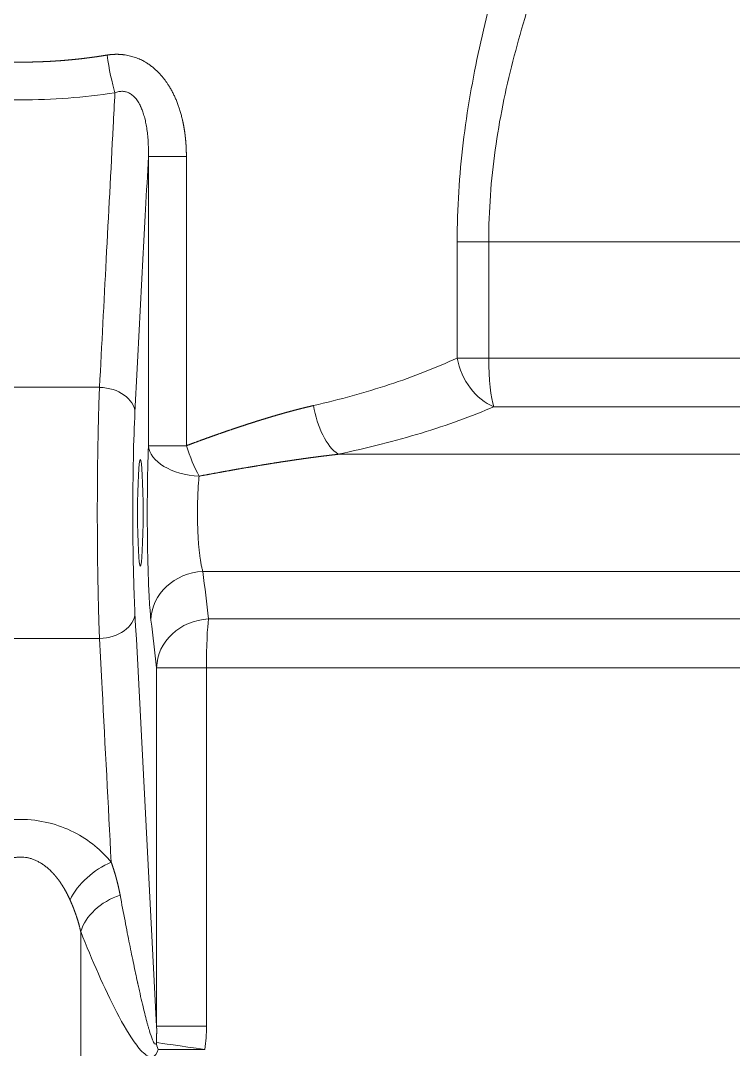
# Model space of a CAD drawing. Header units: millimetres. Extents: x 4664 to 8864, y -38 to 2932.
# Drawn here: x 7869.52 to 7886.99, y 1850.22 to 1875.44 of the extents above; entities that cross this region are included whole.
import ezdxf

# ---------------------------------------------------------------- set-up
doc = ezdxf.new("R2010")
doc.units = ezdxf.units.MM

msp = doc.modelspace()

# ---------------------------------------------------------------- linework, layer by layer
at = {"lineweight": 5}
for p, q in [((7872.656, 1872.103), (7873.587, 1872.103)), ((7872.656, 1872.103), (7872.656, 1865.017)), ((7873.587, 1865.017), (7873.587, 1872.103)), ((7880.222, 1870.016), (7942.416, 1870.016)), ((7880.222, 1867.166), (7880.222, 1870.016)), ((7880.995, 1870.016), (7880.995, 1867.166)), ((7942.416, 1867.166), (7880.222, 1867.166)), ((7941.889, 1865.971), (7881.119, 1865.971)), ((7872.656, 1865.017), (7873.587, 1865.017)), ((7877.305, 1864.806), (7929.4, 1864.806)), ((7873.991, 1861.933), (7929.4, 1861.933)), ((7926.065, 1860.768), (7874.128, 1860.768)), ((7872.858, 1859.573), (7926.477, 1859.573)), ((7872.858, 1859.573), (7872.858, 1850.783)), ((7874.079, 1850.783), (7874.079, 1859.573)), ((7870.997, 1823.71), (7870.997, 1853.103)), ((7872.858, 1850.783), (7874.079, 1850.783)), ((7872.896, 1850.215), (7874.041, 1850.215))]:
    msp.add_line(p, q, dxfattribs=at)
at = {"lineweight": 5, "extrusion": (0, 0, -1)}
for centre, major_axis, ratio, start_param, end_param in [((7871.836, 1874.593), (-0.194, 1.291), 0.147239, 3.938072, 4.734551), ((7881.204, 1867.166), (0.512, -1.201), 0.723925, 0.616263, 1.870336), ((7881.204, 1867.166), (0, 1.306), 0.160054, 3.557424, 4.712389), ((7871.458, 1865.832), (-0.869, 0.046), 0.706622, 1.533781, 3.067562), ((7877.36, 1866.001), (0.269, -1.278), 0.496345, 0.481161, 1.675083), ((7873.96, 1865.017), (1.305, -0.048), 0.574398, 1.597037, 3.077614), ((7873.96, 1865.017), (-0.424, 1.235), 0.271308, 4.157925, 4.805196), ((7874.023, 1860.738), (1.297, 0.155), 0.914458, 3.271282, 4.796959), ((7871.458, 1860.907), (-0.869, -0.046), 0.706622, 3.215624, 4.749405), ((7874.162, 1859.573), (1.297, 0.155), 0.914527, 3.271332, 4.795376), ((7874.162, 1859.573), (0, 1.306), 0.063553, 4.712389, 5.867354), ((7871.745, 1853.88), (-1.01, -0.828), 0.611644, 0.930141, 2.035867), ((7872.224, 1853.103), (-1.212, -0.485), 0.71441, 0.510703, 1.640548), ((7874.123, 1850.215), (1.294, -0.177), 0.008558, 1.633285, 2.957811), ((7874.123, 1850.215), (1.258, -0.351), 0.593796, 2.70255, 2.912476)]:
    msp.add_ellipse(centre, major_axis=major_axis, ratio=ratio, start_param=start_param, end_param=end_param, dxfattribs=at)
msp.add_ellipse((7872.458, 1863.37), major_axis=(0, 1.306), ratio=0.052408, dxfattribs=at)
at = {"lineweight": 5}
for points, knots in [([(7880.222, 1870.016), (7880.222, 1870.84), (7880.274, 1871.647), (7880.464, 1873.232), (7880.601, 1874.009), (7880.935, 1875.538), (7881.127, 1876.272), (7881.532, 1877.686), (7881.744, 1878.367), (7882.166, 1879.686), (7882.377, 1880.327), (7882.77, 1881.55), (7882.952, 1882.132), (7883.271, 1883.241), (7883.408, 1883.769), (7883.622, 1884.772), (7883.697, 1885.247), (7883.73, 1885.681)], [0, 0, 0, 0, 0.125, 0.125, 0.25, 0.25, 0.375, 0.375, 0.5, 0.5, 0.625, 0.625, 0.75, 0.75, 0.875, 0.875, 1, 1, 1, 1]), ([(7884.863, 1884.588), (7884.817, 1884.184), (7884.727, 1883.743), (7884.482, 1882.81), (7884.327, 1882.319), (7883.971, 1881.286), (7883.77, 1880.745), (7883.338, 1879.608), (7883.107, 1879.011), (7882.646, 1877.784), (7882.415, 1877.151), (7881.976, 1875.836), (7881.767, 1875.153), (7881.405, 1873.73), (7881.256, 1873.007), (7881.051, 1871.533), (7880.995, 1870.782), (7880.995, 1870.016)], [0, 0, 0, 0, 0.125, 0.125, 0.25, 0.25, 0.375, 0.375, 0.5, 0.5, 0.625, 0.625, 0.75, 0.75, 0.875, 0.875, 1, 1, 1, 1]), ([(7871.642, 1874.593), (7871.637, 1874.592), (7871.627, 1874.591), (7871.613, 1874.588), (7871.598, 1874.586), (7871.584, 1874.584), (7871.57, 1874.581), (7871.555, 1874.579), (7871.541, 1874.577), (7871.526, 1874.574), (7871.512, 1874.572), (7871.498, 1874.57), (7871.483, 1874.568), (7871.469, 1874.566), (7871.454, 1874.564), (7871.44, 1874.561), (7871.425, 1874.559), (7871.411, 1874.557), (7871.397, 1874.555), (7871.382, 1874.553), (7871.368, 1874.551), (7871.353, 1874.549), (7871.339, 1874.547), (7871.324, 1874.545), (7871.31, 1874.543), (7871.296, 1874.541), (7871.281, 1874.539), (7871.267, 1874.537), (7871.252, 1874.535), (7871.238, 1874.533), (7871.223, 1874.531), (7871.209, 1874.529), (7871.194, 1874.527), (7871.18, 1874.525), (7871.165, 1874.524), (7871.151, 1874.522), (7871.137, 1874.52), (7871.122, 1874.518), (7871.108, 1874.516), (7871.093, 1874.515), (7871.079, 1874.513), (7871.064, 1874.511), (7871.05, 1874.509), (7871.035, 1874.508), (7871.021, 1874.506), (7871.006, 1874.504), (7870.992, 1874.503), (7870.977, 1874.501), (7870.963, 1874.5), (7870.949, 1874.498), (7870.934, 1874.496), (7870.92, 1874.495), (7870.905, 1874.493), (7870.891, 1874.492), (7870.876, 1874.49), (7870.862, 1874.489), (7870.847, 1874.487), (7870.833, 1874.486), (7870.818, 1874.484), (7870.804, 1874.483), (7870.789, 1874.481), (7870.775, 1874.48), (7870.76, 1874.479), (7870.746, 1874.477), (7870.731, 1874.476), (7870.717, 1874.475), (7870.702, 1874.473), (7870.688, 1874.472), (7870.673, 1874.471), (7870.659, 1874.469), (7870.644, 1874.468), (7870.63, 1874.467), (7870.615, 1874.466), (7870.601, 1874.464), (7870.586, 1874.463), (7870.572, 1874.462), (7870.557, 1874.461), (7870.543, 1874.46), (7870.528, 1874.459), (7870.514, 1874.458), (7870.499, 1874.456), (7870.485, 1874.455), (7870.47, 1874.454), (7870.456, 1874.453), (7870.441, 1874.452), (7870.427, 1874.451), (7870.412, 1874.45), (7870.398, 1874.449), (7870.383, 1874.448), (7870.369, 1874.447), (7870.354, 1874.446), (7870.34, 1874.445), (7870.325, 1874.445), (7870.311, 1874.444), (7870.296, 1874.443), (7870.282, 1874.442), (7870.267, 1874.441), (7870.253, 1874.44), (7870.238, 1874.439), (7870.224, 1874.439), (7870.209, 1874.438), (7870.195, 1874.437), (7870.18, 1874.436), (7870.166, 1874.436), (7870.151, 1874.435), (7870.137, 1874.434), (7870.122, 1874.434), (7870.108, 1874.433), (7870.093, 1874.432), (7870.079, 1874.432), (7870.064, 1874.431), (7870.05, 1874.43), (7870.035, 1874.43), (7870.021, 1874.429), (7870.006, 1874.429), (7869.992, 1874.428), (7869.977, 1874.428), (7869.963, 1874.427), (7869.948, 1874.427), (7869.934, 1874.426), (7869.919, 1874.426), (7869.905, 1874.425), (7869.89, 1874.425), (7869.876, 1874.425), (7869.861, 1874.424), (7869.846, 1874.424), (7869.832, 1874.424), (7869.817, 1874.423), (7869.803, 1874.423), (7869.788, 1874.423), (7869.774, 1874.422), (7869.759, 1874.422), (7869.745, 1874.422), (7869.73, 1874.421), (7869.716, 1874.421), (7869.701, 1874.421), (7869.687, 1874.421), (7869.672, 1874.421), (7869.658, 1874.421), (7869.643, 1874.42), (7869.629, 1874.42), (7869.614, 1874.42), (7869.6, 1874.42), (7869.585, 1874.42), (7869.571, 1874.42), (7869.556, 1874.42), (7869.542, 1874.42), (7869.531, 1874.42), (7869.516, 1874.42), (7869.496, 1874.42), (7869.467, 1874.42), (7869.439, 1874.42), (7869.411, 1874.42), (7869.382, 1874.421), (7869.354, 1874.421), (7869.326, 1874.421), (7869.298, 1874.422), (7869.269, 1874.422), (7869.241, 1874.423), (7869.213, 1874.424), (7869.184, 1874.424), (7869.156, 1874.425), (7869.128, 1874.426), (7869.1, 1874.427), (7869.071, 1874.428), (7869.043, 1874.429), (7869.015, 1874.43), (7868.986, 1874.431), (7868.958, 1874.432), (7868.93, 1874.433), (7868.901, 1874.435), (7868.873, 1874.436), (7868.845, 1874.438), (7868.817, 1874.439), (7868.788, 1874.441), (7868.76, 1874.442), (7868.732, 1874.444), (7868.703, 1874.446), (7868.675, 1874.448), (7868.647, 1874.449), (7868.619, 1874.451), (7868.59, 1874.453), (7868.562, 1874.455), (7868.534, 1874.458), (7868.506, 1874.46), (7868.477, 1874.462), (7868.449, 1874.464), (7868.421, 1874.467), (7868.392, 1874.469), (7868.364, 1874.472), (7868.336, 1874.474), (7868.308, 1874.477), (7868.279, 1874.479), (7868.251, 1874.482), (7868.223, 1874.485), (7868.195, 1874.488), (7868.167, 1874.491), (7868.138, 1874.494), (7868.11, 1874.497), (7868.082, 1874.5), (7868.054, 1874.503), (7868.025, 1874.506), (7867.997, 1874.51), (7867.969, 1874.513), (7867.941, 1874.516), (7867.913, 1874.52), (7867.884, 1874.523), (7867.856, 1874.527), (7867.828, 1874.531), (7867.8, 1874.534), (7867.772, 1874.538), (7867.744, 1874.542), (7867.715, 1874.546), (7867.687, 1874.55), (7867.659, 1874.554), (7867.631, 1874.558), (7867.603, 1874.562), (7867.575, 1874.566), (7867.547, 1874.571), (7867.519, 1874.575), (7867.491, 1874.579), (7867.462, 1874.584), (7867.434, 1874.588), (7867.416, 1874.591), (7867.406, 1874.593)], [0, 0, 0, 0, 0.003455, 0.00691, 0.010363, 0.013817, 0.017269, 0.020721, 0.024172, 0.027622, 0.031072, 0.034521, 0.037969, 0.041417, 0.044864, 0.048311, 0.051757, 0.055202, 0.058647, 0.062091, 0.065534, 0.068977, 0.072419, 0.07586, 0.079301, 0.082742, 0.086181, 0.08962, 0.093059, 0.096497, 0.099934, 0.103371, 0.106807, 0.110243, 0.113678, 0.117113, 0.120547, 0.12398, 0.127413, 0.130845, 0.134277, 0.137708, 0.141139, 0.144569, 0.147999, 0.151428, 0.154857, 0.158285, 0.161713, 0.16514, 0.168566, 0.171992, 0.175418, 0.178843, 0.182268, 0.185692, 0.189116, 0.192539, 0.195962, 0.199384, 0.202806, 0.206228, 0.209649, 0.213069, 0.216489, 0.219909, 0.223328, 0.226747, 0.230165, 0.233583, 0.237001, 0.240418, 0.243835, 0.247251, 0.250667, 0.254082, 0.257497, 0.260912, 0.264327, 0.26774, 0.271154, 0.274567, 0.27798, 0.281393, 0.284805, 0.288217, 0.291628, 0.295039, 0.29845, 0.30186, 0.305271, 0.30868, 0.31209, 0.315499, 0.318908, 0.322316, 0.325724, 0.329132, 0.33254, 0.335947, 0.339354, 0.342761, 0.346167, 0.349574, 0.35298, 0.356385, 0.359791, 0.363196, 0.3666, 0.370005, 0.373409, 0.376814, 0.380217, 0.383621, 0.387024, 0.390428, 0.39383, 0.397233, 0.400636, 0.404038, 0.40744, 0.410842, 0.414244, 0.417645, 0.421047, 0.424448, 0.427849, 0.431249, 0.43465, 0.43805, 0.441451, 0.444851, 0.448251, 0.451651, 0.45505, 0.45845, 0.461849, 0.465248, 0.468647, 0.472046, 0.475445, 0.478844, 0.482243, 0.485641, 0.48904, 0.492438, 0.495836, 0.499234, 0.5, 0.506625, 0.513251, 0.519877, 0.526504, 0.533131, 0.539758, 0.546386, 0.553015, 0.559644, 0.566273, 0.572904, 0.579535, 0.586166, 0.592799, 0.599432, 0.606066, 0.612701, 0.619337, 0.625973, 0.632611, 0.639249, 0.645889, 0.652529, 0.659171, 0.665813, 0.672457, 0.679102, 0.685748, 0.692395, 0.699043, 0.705693, 0.712344, 0.718997, 0.72565, 0.732305, 0.738962, 0.74562, 0.752279, 0.75894, 0.765603, 0.772267, 0.778932, 0.7856, 0.792269, 0.798939, 0.805612, 0.812286, 0.818962, 0.82564, 0.832319, 0.839001, 0.845684, 0.85237, 0.859057, 0.865746, 0.872438, 0.879131, 0.885826, 0.892524, 0.899224, 0.905926, 0.91263, 0.919337, 0.926045, 0.932756, 0.93947, 0.946185, 0.952904, 0.959624, 0.966347, 0.973073, 0.979801, 0.986531, 0.993264, 1, 1, 1, 1]), ([(7873.587, 1872.103), (7873.587, 1872.106), (7873.587, 1872.113), (7873.587, 1872.123), (7873.587, 1872.133), (7873.587, 1872.143), (7873.587, 1872.153), (7873.586, 1872.162), (7873.586, 1872.172), (7873.586, 1872.182), (7873.586, 1872.192), (7873.586, 1872.202), (7873.585, 1872.212), (7873.585, 1872.222), (7873.585, 1872.232), (7873.585, 1872.242), (7873.584, 1872.251), (7873.584, 1872.261), (7873.584, 1872.271), (7873.583, 1872.281), (7873.583, 1872.291), (7873.583, 1872.3), (7873.582, 1872.31), (7873.582, 1872.32), (7873.581, 1872.33), (7873.581, 1872.339), (7873.58, 1872.349), (7873.58, 1872.359), (7873.579, 1872.369), (7873.579, 1872.378), (7873.578, 1872.388), (7873.577, 1872.398), (7873.577, 1872.407), (7873.576, 1872.417), (7873.575, 1872.426), (7873.575, 1872.436), (7873.574, 1872.446), (7873.573, 1872.455), (7873.572, 1872.465), (7873.572, 1872.474), (7873.571, 1872.484), (7873.57, 1872.493), (7873.569, 1872.503), (7873.568, 1872.512), (7873.567, 1872.522), (7873.566, 1872.531), (7873.565, 1872.541), (7873.564, 1872.55), (7873.563, 1872.56), (7873.562, 1872.569), (7873.561, 1872.579), (7873.56, 1872.588), (7873.559, 1872.597), (7873.558, 1872.607), (7873.557, 1872.616), (7873.556, 1872.625), (7873.555, 1872.635), (7873.554, 1872.644), (7873.553, 1872.653), (7873.551, 1872.663), (7873.55, 1872.672), (7873.549, 1872.681), (7873.548, 1872.691), (7873.546, 1872.7), (7873.545, 1872.709), (7873.544, 1872.718), (7873.542, 1872.727), (7873.541, 1872.737), (7873.539, 1872.746), (7873.538, 1872.755), (7873.537, 1872.764), (7873.535, 1872.773), (7873.534, 1872.782), (7873.532, 1872.792), (7873.531, 1872.801), (7873.529, 1872.81), (7873.527, 1872.819), (7873.526, 1872.828), (7873.524, 1872.837), (7873.523, 1872.846), (7873.521, 1872.855), (7873.519, 1872.864), (7873.518, 1872.873), (7873.516, 1872.882), (7873.514, 1872.891), (7873.512, 1872.9), (7873.511, 1872.909), (7873.509, 1872.918), (7873.507, 1872.927), (7873.505, 1872.936), (7873.503, 1872.945), (7873.501, 1872.954), (7873.499, 1872.963), (7873.498, 1872.971), (7873.496, 1872.98), (7873.494, 1872.989), (7873.492, 1872.998), (7873.482, 1873.039), (7873.464, 1873.111), (7873.436, 1873.213), (7873.404, 1873.312), (7873.37, 1873.408), (7873.333, 1873.501), (7873.293, 1873.591), (7873.25, 1873.678), (7873.204, 1873.763), (7873.166, 1873.827), (7873.136, 1873.874), (7873.116, 1873.903), (7873.096, 1873.932), (7873.076, 1873.961), (7873.055, 1873.989), (7873.034, 1874.017), (7873.012, 1874.044), (7872.99, 1874.07), (7872.967, 1874.096), (7872.944, 1874.122), (7872.921, 1874.147), (7872.897, 1874.171), (7872.859, 1874.209), (7872.806, 1874.258), (7872.736, 1874.316), (7872.663, 1874.369), (7872.589, 1874.417), (7872.52, 1874.455), (7872.456, 1874.487), (7872.397, 1874.512), (7872.338, 1874.534), (7872.278, 1874.554), (7872.216, 1874.571), (7872.154, 1874.585), (7872.108, 1874.593), (7872.079, 1874.597), (7872.068, 1874.599), (7872.057, 1874.6), (7872.046, 1874.602), (7872.034, 1874.603), (7872.023, 1874.604), (7872.012, 1874.605), (7872.001, 1874.606), (7871.99, 1874.607), (7871.978, 1874.608), (7871.967, 1874.609), (7871.956, 1874.61), (7871.945, 1874.61), (7871.934, 1874.611), (7871.922, 1874.611), (7871.911, 1874.612), (7871.9, 1874.612), (7871.889, 1874.612), (7871.878, 1874.612), (7871.866, 1874.612), (7871.855, 1874.612), (7871.844, 1874.612), (7871.833, 1874.611), (7871.821, 1874.611), (7871.81, 1874.611), (7871.799, 1874.61), (7871.788, 1874.609), (7871.777, 1874.609), (7871.765, 1874.608), (7871.754, 1874.607), (7871.743, 1874.606), (7871.732, 1874.605), (7871.72, 1874.604), (7871.709, 1874.602), (7871.698, 1874.601), (7871.687, 1874.6), (7871.675, 1874.598), (7871.664, 1874.596), (7871.653, 1874.595), (7871.645, 1874.594), (7871.642, 1874.593)], [0, 0, 0, 0, 0.002747, 0.005491, 0.008231, 0.010968, 0.013702, 0.016432, 0.019159, 0.021882, 0.024602, 0.027319, 0.030032, 0.032743, 0.035449, 0.038153, 0.040853, 0.043551, 0.046245, 0.048935, 0.051623, 0.054307, 0.056988, 0.059666, 0.062341, 0.065013, 0.067681, 0.070347, 0.073009, 0.075669, 0.078325, 0.080978, 0.083629, 0.086276, 0.08892, 0.091561, 0.0942, 0.096835, 0.099467, 0.102097, 0.104723, 0.107347, 0.109968, 0.112586, 0.115201, 0.117813, 0.120423, 0.123029, 0.125633, 0.128235, 0.130833, 0.133429, 0.136021, 0.138612, 0.141199, 0.143784, 0.146366, 0.148946, 0.151523, 0.154097, 0.156669, 0.159238, 0.161805, 0.164369, 0.16693, 0.169489, 0.172046, 0.1746, 0.177151, 0.179701, 0.182247, 0.184792, 0.187334, 0.189873, 0.19241, 0.194945, 0.197478, 0.200008, 0.202536, 0.205061, 0.207585, 0.210106, 0.212625, 0.215141, 0.217656, 0.220168, 0.222678, 0.225186, 0.227692, 0.230196, 0.232698, 0.235197, 0.237695, 0.24019, 0.242684, 0.245176, 0.247665, 0.250153, 0.279857, 0.308985, 0.33757, 0.365648, 0.393258, 0.420439, 0.447234, 0.473685, 0.499838, 0.509742, 0.519592, 0.529392, 0.539145, 0.548853, 0.558519, 0.568148, 0.577742, 0.587304, 0.596838, 0.606348, 0.615836, 0.625306, 0.651132, 0.676459, 0.701368, 0.725941, 0.750266, 0.768013, 0.785708, 0.803388, 0.821091, 0.838854, 0.856714, 0.874707, 0.877858, 0.881006, 0.88415, 0.887292, 0.89043, 0.893567, 0.8967, 0.899832, 0.902961, 0.906088, 0.909214, 0.912339, 0.915462, 0.918584, 0.921705, 0.924825, 0.927945, 0.931064, 0.934184, 0.937303, 0.940423, 0.943543, 0.946664, 0.949786, 0.952908, 0.956032, 0.959157, 0.962284, 0.965413, 0.968543, 0.971676, 0.974811, 0.977949, 0.981089, 0.984233, 0.987379, 0.990529, 0.993682, 0.996839, 1, 1, 1, 1]), ([(7867.212, 1873.669), (7867.974, 1873.555), (7868.75, 1873.496), (7870.304, 1873.497), (7871.074, 1873.555), (7871.836, 1873.669)], [0, 0, 0, 0, 0.5, 0.5, 1, 1, 1, 1]), ([(7871.836, 1873.669), (7871.822, 1873.393), (7871.807, 1873.117), (7871.736, 1871.754), (7871.679, 1870.667), (7871.567, 1868.536), (7871.512, 1867.492), (7871.458, 1866.448)], [0, 0, 0, 0, 0.114698, 0.114698, 0.566236, 0.566236, 1, 1, 1, 1]), ([(7871.836, 1873.669), (7871.868, 1873.683), (7871.9, 1873.692), (7871.963, 1873.704), (7871.994, 1873.706), (7872.055, 1873.703), (7872.085, 1873.698), (7872.143, 1873.68), (7872.172, 1873.668), (7872.227, 1873.637), (7872.253, 1873.618), (7872.305, 1873.572), (7872.33, 1873.546), (7872.377, 1873.488), (7872.399, 1873.455), (7872.431, 1873.401), (7872.446, 1873.373), (7872.464, 1873.338), (7872.472, 1873.32), (7872.476, 1873.311), (7872.478, 1873.306), (7872.479, 1873.304), (7872.48, 1873.303), (7872.48, 1873.302), (7872.48, 1873.302), (7872.48, 1873.302), (7872.48, 1873.301), (7872.48, 1873.301), (7872.48, 1873.301), (7872.48, 1873.301), (7872.494, 1873.269), (7872.521, 1873.201), (7872.545, 1873.123), (7872.568, 1873.04), (7872.579, 1872.997), (7872.598, 1872.905), (7872.607, 1872.857), (7872.623, 1872.757), (7872.629, 1872.705), (7872.641, 1872.596), (7872.646, 1872.539), (7872.653, 1872.421), (7872.655, 1872.36), (7872.657, 1872.234), (7872.657, 1872.169), (7872.656, 1872.103)], [0, 0, 0, 0, 0.0625, 0.0625, 0.125, 0.125, 0.1875, 0.1875, 0.25, 0.25, 0.3125, 0.3125, 0.375, 0.375, 0.4375, 0.4375, 0.46875, 0.484375, 0.492187, 0.496094, 0.498047, 0.499023, 0.499512, 0.499756, 0.499878, 0.499939, 0.499969, 0.499985, 0.499985, 0.5, 0.5, 0.5625, 0.625, 0.625, 0.6875, 0.6875, 0.75, 0.75, 0.8125, 0.8125, 0.875, 0.875, 0.9375, 0.9375, 1, 1, 1, 1]), ([(7872.327, 1865.832), (7872.348, 1866.242), (7872.37, 1866.652), (7872.435, 1867.902), (7872.479, 1868.741), (7872.545, 1869.99), (7872.566, 1870.401), (7872.61, 1871.241), (7872.633, 1871.672), (7872.656, 1872.103)], [0, 0, 0, 0, 0.196221, 0.196221, 0.597749, 0.597749, 0.793971, 0.793971, 1, 1, 1, 1]), ([(7880.222, 1867.166), (7879.964, 1867.046), (7879.696, 1866.932), (7879.141, 1866.715), (7878.854, 1866.612), (7878.263, 1866.418), (7877.96, 1866.326), (7877.34, 1866.155), (7877.023, 1866.075), (7876.701, 1866.001)], [0, 0, 0, 0, 0.25, 0.25, 0.5, 0.5, 0.75, 0.75, 1, 1, 1, 1]), ([(7871.458, 1866.448), (7871.455, 1866.395), (7871.453, 1866.34), (7871.449, 1866.228), (7871.447, 1866.171), (7871.443, 1866.054), (7871.441, 1865.994), (7871.438, 1865.872), (7871.436, 1865.811), (7871.432, 1865.685), (7871.431, 1865.621), (7871.428, 1865.492), (7871.426, 1865.427), (7871.424, 1865.295), (7871.422, 1865.229), (7871.42, 1865.095), (7871.419, 1865.028), (7871.416, 1864.893), (7871.415, 1864.825), (7871.413, 1864.689), (7871.412, 1864.621), (7871.411, 1864.485), (7871.41, 1864.417), (7871.409, 1864.282), (7871.408, 1864.215), (7871.407, 1864.081), (7871.406, 1864.014), (7871.406, 1863.881), (7871.405, 1863.816), (7871.405, 1863.686), (7871.404, 1863.621), (7871.404, 1863.525), (7871.404, 1863.478), (7871.404, 1863.423), (7871.404, 1863.395), (7871.404, 1863.384), (7871.404, 1863.376), (7871.404, 1863.372), (7871.404, 1863.306), (7871.404, 1863.243), (7871.404, 1863.115), (7871.405, 1863.051), (7871.405, 1862.921), (7871.406, 1862.855), (7871.406, 1862.723), (7871.407, 1862.656), (7871.408, 1862.522), (7871.409, 1862.455), (7871.41, 1862.32), (7871.411, 1862.252), (7871.412, 1862.116), (7871.413, 1862.048), (7871.415, 1861.913), (7871.416, 1861.845), (7871.419, 1861.71), (7871.42, 1861.643), (7871.422, 1861.509), (7871.424, 1861.443), (7871.426, 1861.311), (7871.428, 1861.246), (7871.431, 1861.117), (7871.433, 1861.054), (7871.436, 1860.928), (7871.438, 1860.866), (7871.441, 1860.745), (7871.443, 1860.685), (7871.447, 1860.568), (7871.449, 1860.511), (7871.453, 1860.399), (7871.455, 1860.345), (7871.458, 1860.292)], [0, 0, 0, 0, 0.03125, 0.03125, 0.0625, 0.0625, 0.09375, 0.09375, 0.125, 0.125, 0.15625, 0.15625, 0.1875, 0.1875, 0.21875, 0.21875, 0.25, 0.25, 0.28125, 0.28125, 0.3125, 0.3125, 0.34375, 0.34375, 0.375, 0.375, 0.40625, 0.40625, 0.4375, 0.4375, 0.46875, 0.46875, 0.484375, 0.492188, 0.496094, 0.498047, 0.498047, 0.5, 0.5, 0.53125, 0.53125, 0.5625, 0.5625, 0.59375, 0.59375, 0.625, 0.625, 0.65625, 0.65625, 0.6875, 0.6875, 0.71875, 0.71875, 0.75, 0.75, 0.78125, 0.78125, 0.8125, 0.8125, 0.84375, 0.84375, 0.875, 0.875, 0.90625, 0.90625, 0.9375, 0.9375, 0.96875, 0.96875, 1, 1, 1, 1]), ([(7872.327, 1860.907), (7872.318, 1861.07), (7872.311, 1861.245), (7872.298, 1861.622), (7872.292, 1861.826), (7872.283, 1862.247), (7872.279, 1862.464), (7872.275, 1862.911), (7872.274, 1863.141), (7872.274, 1863.823), (7872.278, 1864.281), (7872.296, 1865.119), (7872.31, 1865.507), (7872.327, 1865.832)], [0, 0, 0, 0, 0.125, 0.125, 0.25, 0.25, 0.375, 0.375, 0.5, 0.5, 0.75, 0.75, 1, 1, 1, 1]), ([(7876.701, 1866.001), (7876.697, 1866), (7876.688, 1865.998), (7876.675, 1865.995), (7876.662, 1865.992), (7876.649, 1865.989), (7876.637, 1865.986), (7876.624, 1865.983), (7876.611, 1865.98), (7876.598, 1865.977), (7876.584, 1865.973), (7876.571, 1865.97), (7876.558, 1865.967), (7876.545, 1865.964), (7876.532, 1865.961), (7876.519, 1865.958), (7876.506, 1865.954), (7876.492, 1865.951), (7876.479, 1865.948), (7876.466, 1865.944), (7876.453, 1865.941), (7876.439, 1865.938), (7876.426, 1865.934), (7876.412, 1865.931), (7876.399, 1865.928), (7876.386, 1865.924), (7876.372, 1865.921), (7876.359, 1865.917), (7876.345, 1865.914), (7876.331, 1865.91), (7876.318, 1865.907), (7876.304, 1865.903), (7876.291, 1865.9), (7876.277, 1865.896), (7876.263, 1865.893), (7876.25, 1865.889), (7876.236, 1865.885), (7876.222, 1865.882), (7876.208, 1865.878), (7876.194, 1865.874), (7876.181, 1865.871), (7876.167, 1865.867), (7876.153, 1865.863), (7876.139, 1865.859), (7876.125, 1865.856), (7876.111, 1865.852), (7876.097, 1865.848), (7876.083, 1865.844), (7876.069, 1865.84), (7876.055, 1865.836), (7876.04, 1865.833), (7876.026, 1865.829), (7876.012, 1865.825), (7875.998, 1865.821), (7875.984, 1865.817), (7875.969, 1865.813), (7875.955, 1865.809), (7875.941, 1865.805), (7875.926, 1865.801), (7875.912, 1865.797), (7875.898, 1865.792), (7875.883, 1865.788), (7875.869, 1865.784), (7875.854, 1865.78), (7875.84, 1865.776), (7875.825, 1865.772), (7875.811, 1865.767), (7875.796, 1865.763), (7875.781, 1865.759), (7875.767, 1865.755), (7875.752, 1865.75), (7875.737, 1865.746), (7875.723, 1865.742), (7875.708, 1865.737), (7875.693, 1865.733), (7875.678, 1865.729), (7875.663, 1865.724), (7875.649, 1865.72), (7875.634, 1865.715), (7875.619, 1865.711), (7875.604, 1865.706), (7875.589, 1865.702), (7875.574, 1865.697), (7875.559, 1865.693), (7875.544, 1865.688), (7875.529, 1865.683), (7875.513, 1865.679), (7875.498, 1865.674), (7875.483, 1865.67), (7875.468, 1865.665), (7875.453, 1865.66), (7875.437, 1865.656), (7875.422, 1865.651), (7875.407, 1865.646), (7875.391, 1865.641), (7875.376, 1865.636), (7875.361, 1865.632), (7875.345, 1865.627), (7875.33, 1865.622), (7875.314, 1865.617), (7875.299, 1865.612), (7875.283, 1865.607), (7875.268, 1865.602), (7875.252, 1865.597), (7875.236, 1865.592), (7875.221, 1865.587), (7875.205, 1865.582), (7875.189, 1865.577), (7875.174, 1865.572), (7875.158, 1865.567), (7875.142, 1865.562), (7875.126, 1865.557), (7875.11, 1865.552), (7875.095, 1865.547), (7875.079, 1865.542), (7875.063, 1865.537), (7875.047, 1865.531), (7875.031, 1865.526), (7875.015, 1865.521), (7874.999, 1865.516), (7874.983, 1865.51), (7874.967, 1865.505), (7874.95, 1865.5), (7874.934, 1865.494), (7874.918, 1865.489), (7874.902, 1865.484), (7874.886, 1865.478), (7874.869, 1865.473), (7874.853, 1865.467), (7874.837, 1865.462), (7874.82, 1865.456), (7874.804, 1865.451), (7874.788, 1865.445), (7874.771, 1865.44), (7874.755, 1865.434), (7874.738, 1865.429), (7874.722, 1865.423), (7874.705, 1865.418), (7874.688, 1865.412), (7874.672, 1865.406), (7874.655, 1865.401), (7874.639, 1865.395), (7874.622, 1865.389), (7874.605, 1865.383), (7874.588, 1865.378), (7874.572, 1865.372), (7874.555, 1865.366), (7874.538, 1865.36), (7874.521, 1865.354), (7874.504, 1865.349), (7874.487, 1865.343), (7874.47, 1865.337), (7874.453, 1865.331), (7874.436, 1865.325), (7874.419, 1865.319), (7874.402, 1865.313), (7874.385, 1865.307), (7874.368, 1865.301), (7874.351, 1865.295), (7874.334, 1865.289), (7874.316, 1865.283), (7874.299, 1865.277), (7874.282, 1865.271), (7874.265, 1865.265), (7874.247, 1865.259), (7874.23, 1865.252), (7874.213, 1865.246), (7874.195, 1865.24), (7874.178, 1865.234), (7874.16, 1865.227), (7874.143, 1865.221), (7874.125, 1865.215), (7874.108, 1865.209), (7874.09, 1865.202), (7874.073, 1865.196), (7874.055, 1865.19), (7874.037, 1865.183), (7874.02, 1865.177), (7874.002, 1865.17), (7873.984, 1865.164), (7873.966, 1865.158), (7873.949, 1865.151), (7873.931, 1865.145), (7873.913, 1865.138), (7873.895, 1865.131), (7873.877, 1865.125), (7873.859, 1865.118), (7873.841, 1865.112), (7873.823, 1865.105), (7873.805, 1865.098), (7873.787, 1865.092), (7873.769, 1865.085), (7873.751, 1865.078), (7873.733, 1865.072), (7873.715, 1865.065), (7873.697, 1865.058), (7873.678, 1865.051), (7873.66, 1865.045), (7873.642, 1865.038), (7873.623, 1865.031), (7873.605, 1865.024), (7873.593, 1865.02), (7873.587, 1865.017)], [0, 0, 0, 0, 0.004275, 0.008557, 0.012846, 0.017142, 0.021445, 0.025755, 0.030072, 0.034397, 0.038728, 0.043067, 0.047412, 0.051765, 0.056125, 0.060492, 0.064866, 0.069247, 0.073636, 0.078031, 0.082434, 0.086844, 0.091261, 0.095685, 0.100116, 0.104554, 0.109, 0.113452, 0.117912, 0.122379, 0.126854, 0.131335, 0.135823, 0.140319, 0.144822, 0.149332, 0.153849, 0.158374, 0.162906, 0.167445, 0.171991, 0.176544, 0.181105, 0.185672, 0.190247, 0.194829, 0.199419, 0.204016, 0.208619, 0.213231, 0.217849, 0.222475, 0.227107, 0.231748, 0.236395, 0.24105, 0.245711, 0.250381, 0.255057, 0.259741, 0.264432, 0.26913, 0.273836, 0.278548, 0.283268, 0.287996, 0.292731, 0.297473, 0.302222, 0.306978, 0.311742, 0.316514, 0.321292, 0.326078, 0.330871, 0.335672, 0.340479, 0.345295, 0.350117, 0.354947, 0.359784, 0.364628, 0.36948, 0.374339, 0.379206, 0.38408, 0.388961, 0.39385, 0.398745, 0.403649, 0.408559, 0.413477, 0.418403, 0.423336, 0.428276, 0.433223, 0.438178, 0.44314, 0.44811, 0.453087, 0.458072, 0.463063, 0.468063, 0.473069, 0.478083, 0.483105, 0.488134, 0.49317, 0.498214, 0.503265, 0.508323, 0.513389, 0.518463, 0.523543, 0.528632, 0.533727, 0.53883, 0.543941, 0.549059, 0.554184, 0.559317, 0.564457, 0.569605, 0.57476, 0.579923, 0.585093, 0.59027, 0.595455, 0.600648, 0.605848, 0.611055, 0.61627, 0.621492, 0.626722, 0.631959, 0.637204, 0.642456, 0.647716, 0.652983, 0.658258, 0.66354, 0.66883, 0.674127, 0.679432, 0.684744, 0.690064, 0.695391, 0.700725, 0.706068, 0.711417, 0.716774, 0.722139, 0.727511, 0.732891, 0.738278, 0.743673, 0.749076, 0.754485, 0.759903, 0.765328, 0.77076, 0.7762, 0.781648, 0.787103, 0.792565, 0.798035, 0.803513, 0.808998, 0.814491, 0.819991, 0.825499, 0.831015, 0.836538, 0.842068, 0.847606, 0.853152, 0.858705, 0.864266, 0.869834, 0.87541, 0.880994, 0.886585, 0.892184, 0.89779, 0.903404, 0.909025, 0.914654, 0.920291, 0.925935, 0.931586, 0.937246, 0.942913, 0.948587, 0.954269, 0.959959, 0.965656, 0.971361, 0.977074, 0.982794, 0.988522, 0.994257, 1, 1, 1, 1]), ([(7877.305, 1864.806), (7877.666, 1864.883), (7878.016, 1864.965), (7878.696, 1865.138), (7879.025, 1865.23), (7879.662, 1865.424), (7879.969, 1865.527), (7880.561, 1865.741), (7880.846, 1865.854), (7881.119, 1865.971)], [0, 0, 0, 0, 0.25, 0.25, 0.5, 0.5, 0.75, 0.75, 1, 1, 1, 1]), ([(7872.656, 1865.017), (7872.643, 1864.668), (7872.634, 1864.269), (7872.629, 1863.64), (7872.628, 1863.429), (7872.629, 1863.007), (7872.631, 1862.794), (7872.64, 1862.185), (7872.651, 1861.803), (7872.673, 1861.325), (7872.681, 1861.18), (7872.699, 1860.93), (7872.708, 1860.824), (7872.719, 1860.738)], [0, 0, 0, 0, 0.25, 0.25, 0.375, 0.375, 0.5, 0.5, 0.75, 0.75, 0.875, 0.875, 1, 1, 1, 1]), ([(7873.898, 1864.269), (7873.905, 1864.271), (7873.92, 1864.273), (7873.942, 1864.277), (7873.963, 1864.282), (7873.985, 1864.286), (7874.007, 1864.29), (7874.029, 1864.294), (7874.05, 1864.298), (7874.072, 1864.302), (7874.094, 1864.306), (7874.115, 1864.31), (7874.137, 1864.314), (7874.158, 1864.318), (7874.18, 1864.322), (7874.201, 1864.326), (7874.222, 1864.33), (7874.244, 1864.334), (7874.265, 1864.338), (7874.286, 1864.342), (7874.308, 1864.345), (7874.329, 1864.349), (7874.35, 1864.353), (7874.371, 1864.357), (7874.392, 1864.361), (7874.413, 1864.365), (7874.434, 1864.369), (7874.455, 1864.372), (7874.476, 1864.376), (7874.497, 1864.38), (7874.518, 1864.384), (7874.539, 1864.387), (7874.559, 1864.391), (7874.58, 1864.395), (7874.601, 1864.399), (7874.621, 1864.402), (7874.642, 1864.406), (7874.663, 1864.41), (7874.683, 1864.413), (7874.704, 1864.417), (7874.724, 1864.421), (7874.745, 1864.424), (7874.765, 1864.428), (7874.785, 1864.431), (7874.806, 1864.435), (7874.826, 1864.439), (7874.846, 1864.442), (7874.867, 1864.446), (7874.887, 1864.449), (7874.907, 1864.453), (7874.927, 1864.456), (7874.947, 1864.46), (7874.967, 1864.463), (7874.987, 1864.467), (7875.007, 1864.47), (7875.027, 1864.473), (7875.047, 1864.477), (7875.067, 1864.48), (7875.087, 1864.484), (7875.106, 1864.487), (7875.126, 1864.49), (7875.146, 1864.494), (7875.165, 1864.497), (7875.185, 1864.5), (7875.205, 1864.504), (7875.224, 1864.507), (7875.244, 1864.51), (7875.263, 1864.514), (7875.283, 1864.517), (7875.302, 1864.52), (7875.322, 1864.523), (7875.341, 1864.527), (7875.36, 1864.53), (7875.379, 1864.533), (7875.399, 1864.536), (7875.418, 1864.539), (7875.437, 1864.542), (7875.456, 1864.546), (7875.475, 1864.549), (7875.494, 1864.552), (7875.513, 1864.555), (7875.532, 1864.558), (7875.551, 1864.561), (7875.57, 1864.564), (7875.589, 1864.567), (7875.608, 1864.57), (7875.626, 1864.573), (7875.645, 1864.576), (7875.664, 1864.579), (7875.683, 1864.582), (7875.701, 1864.585), (7875.72, 1864.588), (7875.738, 1864.591), (7875.757, 1864.594), (7875.775, 1864.597), (7875.794, 1864.6), (7875.812, 1864.603), (7875.831, 1864.605), (7875.849, 1864.608), (7875.867, 1864.611), (7875.886, 1864.614), (7875.904, 1864.617), (7875.922, 1864.62), (7875.94, 1864.622), (7875.958, 1864.625), (7875.976, 1864.628), (7875.994, 1864.631), (7876.012, 1864.633), (7876.03, 1864.636), (7876.048, 1864.639), (7876.066, 1864.641), (7876.084, 1864.644), (7876.102, 1864.647), (7876.12, 1864.649), (7876.138, 1864.652), (7876.155, 1864.655), (7876.173, 1864.657), (7876.191, 1864.66), (7876.208, 1864.663), (7876.226, 1864.665), (7876.243, 1864.668), (7876.261, 1864.67), (7876.278, 1864.673), (7876.296, 1864.675), (7876.313, 1864.678), (7876.33, 1864.68), (7876.348, 1864.683), (7876.365, 1864.685), (7876.382, 1864.688), (7876.399, 1864.69), (7876.417, 1864.693), (7876.434, 1864.695), (7876.451, 1864.697), (7876.468, 1864.7), (7876.485, 1864.702), (7876.502, 1864.704), (7876.519, 1864.707), (7876.536, 1864.709), (7876.553, 1864.711), (7876.57, 1864.714), (7876.586, 1864.716), (7876.603, 1864.718), (7876.62, 1864.721), (7876.637, 1864.723), (7876.653, 1864.725), (7876.67, 1864.727), (7876.686, 1864.73), (7876.703, 1864.732), (7876.72, 1864.734), (7876.736, 1864.736), (7876.752, 1864.738), (7876.769, 1864.74), (7876.785, 1864.743), (7876.802, 1864.745), (7876.818, 1864.747), (7876.834, 1864.749), (7876.85, 1864.751), (7876.867, 1864.753), (7876.883, 1864.755), (7876.899, 1864.757), (7876.915, 1864.759), (7876.931, 1864.761), (7876.947, 1864.763), (7876.963, 1864.765), (7876.979, 1864.767), (7876.995, 1864.769), (7877.011, 1864.771), (7877.026, 1864.773), (7877.042, 1864.775), (7877.058, 1864.777), (7877.074, 1864.779), (7877.089, 1864.781), (7877.105, 1864.783), (7877.121, 1864.785), (7877.136, 1864.787), (7877.152, 1864.788), (7877.167, 1864.79), (7877.183, 1864.792), (7877.198, 1864.794), (7877.214, 1864.796), (7877.229, 1864.797), (7877.244, 1864.799), (7877.259, 1864.801), (7877.275, 1864.803), (7877.29, 1864.804), (7877.3, 1864.806), (7877.305, 1864.806)], [0, 0, 0, 0, 0.006336, 0.012661, 0.018977, 0.025284, 0.03158, 0.037866, 0.044142, 0.050409, 0.056666, 0.062913, 0.06915, 0.075377, 0.081594, 0.087801, 0.093999, 0.100186, 0.106364, 0.112532, 0.11869, 0.124838, 0.130976, 0.137105, 0.143223, 0.149332, 0.155431, 0.16152, 0.167599, 0.173668, 0.179727, 0.185777, 0.191816, 0.197846, 0.203866, 0.209876, 0.215876, 0.221866, 0.227847, 0.233817, 0.239778, 0.245729, 0.25167, 0.257601, 0.263522, 0.269433, 0.275335, 0.281226, 0.287108, 0.29298, 0.298842, 0.304694, 0.310536, 0.316369, 0.322192, 0.328004, 0.333807, 0.3396, 0.345383, 0.351157, 0.35692, 0.362674, 0.368417, 0.374151, 0.379875, 0.38559, 0.391294, 0.396988, 0.402673, 0.408348, 0.414013, 0.419668, 0.425313, 0.430949, 0.436574, 0.44219, 0.447796, 0.453392, 0.458978, 0.464554, 0.470121, 0.475677, 0.481224, 0.486761, 0.492288, 0.497806, 0.503313, 0.508811, 0.514298, 0.519776, 0.525244, 0.530703, 0.536151, 0.54159, 0.547018, 0.552437, 0.557846, 0.563246, 0.568635, 0.574015, 0.579385, 0.584744, 0.590095, 0.595435, 0.600765, 0.606086, 0.611397, 0.616698, 0.621989, 0.62727, 0.632542, 0.637804, 0.643056, 0.648298, 0.65353, 0.658753, 0.663965, 0.669168, 0.674361, 0.679544, 0.684718, 0.689881, 0.695035, 0.700179, 0.705313, 0.710438, 0.715552, 0.720657, 0.725752, 0.730837, 0.735913, 0.740978, 0.746034, 0.75108, 0.756116, 0.761143, 0.766159, 0.771166, 0.776163, 0.78115, 0.786128, 0.791095, 0.796053, 0.801001, 0.80594, 0.810868, 0.815787, 0.820696, 0.825595, 0.830484, 0.835364, 0.840234, 0.845094, 0.849944, 0.854785, 0.859615, 0.864436, 0.869248, 0.874049, 0.878841, 0.883623, 0.888395, 0.893157, 0.89791, 0.902653, 0.907386, 0.912109, 0.916823, 0.921526, 0.926221, 0.930905, 0.935579, 0.940244, 0.944899, 0.949545, 0.95418, 0.958806, 0.963422, 0.968028, 0.972625, 0.977212, 0.981789, 0.986356, 0.990914, 0.995462, 1, 1, 1, 1]), ([(7873.991, 1861.933), (7873.983, 1861.958), (7873.975, 1861.986), (7873.961, 1862.046), (7873.954, 1862.079), (7873.941, 1862.148), (7873.934, 1862.184), (7873.926, 1862.24), (7873.923, 1862.259), (7873.919, 1862.288), (7873.917, 1862.303), (7873.915, 1862.32), (7873.914, 1862.329), (7873.913, 1862.333), (7873.913, 1862.336), (7873.913, 1862.337), (7873.913, 1862.337), (7873.913, 1862.337), (7873.913, 1862.338), (7873.913, 1862.338), (7873.913, 1862.338), (7873.913, 1862.338), (7873.907, 1862.383), (7873.902, 1862.429), (7873.892, 1862.526), (7873.888, 1862.575), (7873.881, 1862.677), (7873.877, 1862.729), (7873.873, 1862.808), (7873.871, 1862.834), (7873.869, 1862.874), (7873.868, 1862.894), (7873.867, 1862.918), (7873.867, 1862.93), (7873.867, 1862.936), (7873.866, 1862.938), (7873.866, 1862.94), (7873.866, 1862.941), (7873.866, 1862.941), (7873.866, 1862.941), (7873.864, 1862.996), (7873.862, 1863.052), (7873.86, 1863.164), (7873.859, 1863.221), (7873.858, 1863.336), (7873.858, 1863.394), (7873.859, 1863.509), (7873.86, 1863.566), (7873.863, 1863.681), (7873.864, 1863.738), (7873.869, 1863.85), (7873.871, 1863.905), (7873.877, 1864.014), (7873.881, 1864.067), (7873.889, 1864.17), (7873.893, 1864.221), (7873.898, 1864.269)], [0, 0, 0, 0, 0.0625, 0.0625, 0.125, 0.125, 0.1875, 0.1875, 0.21875, 0.21875, 0.234375, 0.242188, 0.246094, 0.248047, 0.249023, 0.249512, 0.249756, 0.249878, 0.249939, 0.249969, 0.249969, 0.25, 0.25, 0.3125, 0.3125, 0.375, 0.375, 0.4375, 0.4375, 0.46875, 0.46875, 0.484375, 0.492188, 0.496094, 0.498047, 0.499023, 0.499512, 0.499756, 0.499756, 0.5, 0.5, 0.5625, 0.5625, 0.625, 0.625, 0.6875, 0.6875, 0.75, 0.75, 0.8125, 0.8125, 0.875, 0.875, 0.9375, 0.9375, 1, 1, 1, 1]), ([(7871.458, 1860.292), (7871.479, 1859.881), (7871.501, 1859.471), (7871.596, 1857.642), (7871.671, 1856.223), (7871.745, 1854.804)], [0, 0, 0, 0, 0.224212, 0.224212, 1, 1, 1, 1]), ([(7871.745, 1854.804), (7871.51, 1855.091), (7871.208, 1855.348), (7870.447, 1855.736), (7869.99, 1855.855), (7869.051, 1855.854), (7868.598, 1855.735), (7868.031, 1855.446), (7867.859, 1855.331), (7867.555, 1855.083), (7867.42, 1854.947), (7867.303, 1854.804)], [0, 0, 0, 0, 0.25, 0.25, 0.5, 0.5, 0.75, 0.75, 0.875, 0.875, 1, 1, 1, 1]), ([(7868.312, 1853.88), (7868.313, 1853.883), (7868.316, 1853.888), (7868.319, 1853.895), (7868.322, 1853.902), (7868.326, 1853.909), (7868.329, 1853.917), (7868.332, 1853.924), (7868.335, 1853.931), (7868.339, 1853.938), (7868.342, 1853.945), (7868.346, 1853.952), (7868.349, 1853.959), (7868.352, 1853.966), (7868.356, 1853.973), (7868.359, 1853.98), (7868.362, 1853.987), (7868.366, 1853.994), (7868.369, 1854.001), (7868.373, 1854.008), (7868.376, 1854.014), (7868.38, 1854.021), (7868.383, 1854.028), (7868.387, 1854.035), (7868.39, 1854.041), (7868.394, 1854.048), (7868.397, 1854.055), (7868.401, 1854.061), (7868.404, 1854.068), (7868.408, 1854.075), (7868.411, 1854.081), (7868.415, 1854.088), (7868.418, 1854.094), (7868.422, 1854.101), (7868.425, 1854.107), (7868.429, 1854.113), (7868.433, 1854.12), (7868.436, 1854.126), (7868.44, 1854.132), (7868.443, 1854.139), (7868.447, 1854.145), (7868.451, 1854.151), (7868.454, 1854.158), (7868.458, 1854.164), (7868.461, 1854.17), (7868.465, 1854.176), (7868.469, 1854.182), (7868.472, 1854.188), (7868.476, 1854.194), (7868.48, 1854.2), (7868.483, 1854.206), (7868.487, 1854.212), (7868.491, 1854.218), (7868.495, 1854.224), (7868.498, 1854.23), (7868.502, 1854.236), (7868.506, 1854.242), (7868.51, 1854.248), (7868.513, 1854.254), (7868.517, 1854.26), (7868.521, 1854.265), (7868.525, 1854.271), (7868.528, 1854.277), (7868.532, 1854.282), (7868.536, 1854.288), (7868.54, 1854.294), (7868.543, 1854.299), (7868.547, 1854.305), (7868.551, 1854.31), (7868.555, 1854.316), (7868.559, 1854.321), (7868.563, 1854.327), (7868.566, 1854.332), (7868.57, 1854.338), (7868.574, 1854.343), (7868.578, 1854.349), (7868.582, 1854.354), (7868.586, 1854.359), (7868.589, 1854.364), (7868.593, 1854.37), (7868.597, 1854.375), (7868.601, 1854.38), (7868.605, 1854.385), (7868.609, 1854.39), (7868.613, 1854.396), (7868.617, 1854.401), (7868.621, 1854.406), (7868.625, 1854.411), (7868.628, 1854.416), (7868.632, 1854.421), (7868.636, 1854.426), (7868.64, 1854.431), (7868.644, 1854.436), (7868.648, 1854.441), (7868.652, 1854.445), (7868.656, 1854.45), (7868.66, 1854.455), (7868.664, 1854.46), (7868.668, 1854.465), (7868.672, 1854.469), (7868.676, 1854.474), (7868.68, 1854.479), (7868.684, 1854.483), (7868.688, 1854.488), (7868.692, 1854.493), (7868.696, 1854.497), (7868.7, 1854.502), (7868.704, 1854.506), (7868.708, 1854.511), (7868.712, 1854.515), (7868.716, 1854.52), (7868.72, 1854.524), (7868.724, 1854.529), (7868.728, 1854.533), (7868.732, 1854.537), (7868.736, 1854.542), (7868.74, 1854.546), (7868.744, 1854.55), (7868.748, 1854.554), (7868.752, 1854.559), (7868.78, 1854.588), (7868.834, 1854.64), (7868.916, 1854.708), (7869, 1854.767), (7869.085, 1854.818), (7869.172, 1854.859), (7869.259, 1854.891), (7869.347, 1854.914), (7869.434, 1854.928), (7869.494, 1854.931), (7869.55, 1854.931), (7869.603, 1854.929), (7869.682, 1854.918), (7869.761, 1854.899), (7869.84, 1854.873), (7869.918, 1854.84), (7869.996, 1854.799), (7870.072, 1854.751), (7870.147, 1854.695), (7870.221, 1854.632), (7870.271, 1854.584), (7870.3, 1854.554), (7870.308, 1854.545), (7870.317, 1854.537), (7870.325, 1854.528), (7870.333, 1854.519), (7870.341, 1854.509), (7870.35, 1854.5), (7870.358, 1854.491), (7870.366, 1854.481), (7870.374, 1854.472), (7870.382, 1854.462), (7870.39, 1854.452), (7870.398, 1854.442), (7870.407, 1854.432), (7870.415, 1854.422), (7870.423, 1854.412), (7870.431, 1854.401), (7870.439, 1854.391), (7870.447, 1854.38), (7870.455, 1854.37), (7870.463, 1854.359), (7870.47, 1854.348), (7870.478, 1854.337), (7870.486, 1854.326), (7870.494, 1854.314), (7870.502, 1854.303), (7870.51, 1854.292), (7870.517, 1854.28), (7870.525, 1854.268), (7870.533, 1854.256), (7870.541, 1854.244), (7870.548, 1854.232), (7870.556, 1854.22), (7870.563, 1854.208), (7870.571, 1854.196), (7870.579, 1854.183), (7870.586, 1854.171), (7870.594, 1854.158), (7870.601, 1854.145), (7870.608, 1854.132), (7870.616, 1854.119), (7870.623, 1854.106), (7870.63, 1854.093), (7870.638, 1854.079), (7870.645, 1854.066), (7870.652, 1854.052), (7870.659, 1854.039), (7870.666, 1854.025), (7870.674, 1854.011), (7870.681, 1853.997), (7870.688, 1853.983), (7870.695, 1853.968), (7870.701, 1853.954), (7870.708, 1853.939), (7870.715, 1853.925), (7870.722, 1853.91), (7870.729, 1853.895), (7870.733, 1853.885), (7870.736, 1853.88)], [0, 0, 0, 0, 0.002475, 0.004943, 0.007405, 0.00986, 0.012308, 0.014749, 0.017185, 0.019613, 0.022035, 0.02445, 0.026859, 0.029261, 0.031656, 0.034045, 0.036427, 0.038803, 0.041172, 0.043535, 0.045891, 0.04824, 0.050583, 0.052919, 0.055249, 0.057572, 0.059889, 0.062199, 0.064503, 0.0668, 0.069091, 0.071375, 0.073652, 0.075924, 0.078188, 0.080446, 0.082698, 0.084943, 0.087182, 0.089414, 0.09164, 0.09386, 0.096073, 0.098279, 0.100479, 0.102673, 0.10486, 0.107041, 0.109215, 0.111383, 0.113545, 0.1157, 0.117849, 0.119991, 0.122127, 0.124257, 0.12638, 0.128497, 0.130608, 0.132712, 0.13481, 0.136902, 0.138988, 0.141067, 0.143139, 0.145206, 0.147266, 0.14932, 0.151368, 0.153409, 0.155444, 0.157473, 0.159496, 0.161512, 0.163522, 0.165526, 0.167524, 0.169515, 0.171501, 0.17348, 0.175453, 0.17742, 0.17938, 0.181335, 0.183283, 0.185225, 0.187162, 0.189091, 0.191015, 0.192933, 0.194845, 0.19675, 0.19865, 0.200543, 0.202431, 0.204312, 0.206188, 0.208057, 0.20992, 0.211778, 0.213629, 0.215474, 0.217314, 0.219147, 0.220975, 0.222796, 0.224612, 0.226421, 0.228225, 0.230023, 0.231815, 0.233601, 0.235381, 0.237156, 0.238924, 0.240687, 0.242444, 0.244195, 0.24594, 0.24768, 0.249413, 0.282469, 0.313857, 0.343696, 0.372124, 0.399303, 0.425415, 0.450668, 0.47529, 0.499526, 0.499992, 0.521832, 0.543962, 0.566565, 0.589811, 0.613859, 0.638851, 0.664914, 0.69216, 0.720687, 0.750581, 0.754142, 0.757728, 0.761339, 0.764974, 0.768634, 0.772319, 0.776029, 0.779763, 0.783523, 0.787308, 0.791118, 0.794954, 0.798815, 0.802701, 0.806614, 0.810551, 0.814515, 0.818504, 0.82252, 0.826561, 0.830628, 0.834722, 0.838842, 0.842988, 0.84716, 0.851359, 0.855584, 0.859836, 0.864114, 0.868419, 0.872751, 0.877109, 0.881495, 0.885907, 0.890346, 0.894812, 0.899305, 0.903826, 0.908373, 0.912948, 0.91755, 0.922179, 0.926836, 0.93152, 0.936232, 0.940971, 0.945737, 0.950531, 0.955353, 0.960203, 0.96508, 0.969985, 0.974918, 0.979878, 0.984867, 0.989883, 0.994928, 1, 1, 1, 1]), ([(7871.962, 1854.001), (7871.962, 1854.005), (7871.96, 1854.012), (7871.958, 1854.023), (7871.956, 1854.034), (7871.954, 1854.045), (7871.952, 1854.056), (7871.95, 1854.067), (7871.947, 1854.078), (7871.945, 1854.089), (7871.943, 1854.1), (7871.941, 1854.111), (7871.938, 1854.122), (7871.936, 1854.133), (7871.934, 1854.144), (7871.931, 1854.155), (7871.929, 1854.166), (7871.927, 1854.176), (7871.924, 1854.187), (7871.922, 1854.198), (7871.919, 1854.209), (7871.917, 1854.22), (7871.914, 1854.231), (7871.912, 1854.242), (7871.909, 1854.252), (7871.906, 1854.263), (7871.904, 1854.274), (7871.901, 1854.285), (7871.899, 1854.295), (7871.896, 1854.306), (7871.893, 1854.317), (7871.891, 1854.328), (7871.888, 1854.338), (7871.885, 1854.349), (7871.882, 1854.36), (7871.879, 1854.371), (7871.877, 1854.381), (7871.874, 1854.392), (7871.871, 1854.403), (7871.868, 1854.413), (7871.865, 1854.424), (7871.862, 1854.435), (7871.859, 1854.445), (7871.856, 1854.456), (7871.853, 1854.467), (7871.85, 1854.477), (7871.847, 1854.488), (7871.844, 1854.498), (7871.841, 1854.509), (7871.838, 1854.52), (7871.835, 1854.53), (7871.831, 1854.541), (7871.828, 1854.551), (7871.825, 1854.562), (7871.822, 1854.573), (7871.819, 1854.583), (7871.815, 1854.594), (7871.812, 1854.604), (7871.809, 1854.615), (7871.805, 1854.625), (7871.802, 1854.636), (7871.799, 1854.646), (7871.795, 1854.657), (7871.792, 1854.667), (7871.788, 1854.678), (7871.785, 1854.689), (7871.781, 1854.699), (7871.778, 1854.71), (7871.774, 1854.72), (7871.771, 1854.731), (7871.767, 1854.741), (7871.764, 1854.752), (7871.76, 1854.762), (7871.756, 1854.772), (7871.753, 1854.783), (7871.749, 1854.793), (7871.746, 1854.8), (7871.745, 1854.804)], [0, 0, 0, 0, 0.013679, 0.027348, 0.041008, 0.054657, 0.068296, 0.081925, 0.095544, 0.109153, 0.122752, 0.136342, 0.149922, 0.163491, 0.177052, 0.190602, 0.204143, 0.217673, 0.231195, 0.244706, 0.258209, 0.271701, 0.285184, 0.298658, 0.312122, 0.325576, 0.339022, 0.352458, 0.365884, 0.379301, 0.392709, 0.406108, 0.419498, 0.432878, 0.446249, 0.459611, 0.472964, 0.486308, 0.499643, 0.512969, 0.526286, 0.539594, 0.552893, 0.566183, 0.579464, 0.592737, 0.606001, 0.619256, 0.632502, 0.64574, 0.658969, 0.672189, 0.685401, 0.698605, 0.7118, 0.724986, 0.738164, 0.751333, 0.764494, 0.777647, 0.790792, 0.803928, 0.817056, 0.830176, 0.843287, 0.856391, 0.869486, 0.882573, 0.895652, 0.908723, 0.921787, 0.934842, 0.947889, 0.960929, 0.97396, 0.986984, 1, 1, 1, 1]), ([(7872.851, 1850.387), (7872.844, 1850.355), (7872.833, 1850.341), (7872.806, 1850.351), (7872.789, 1850.375), (7872.75, 1850.46), (7872.727, 1850.522), (7872.688, 1850.643), (7872.675, 1850.688), (7872.653, 1850.763), (7872.642, 1850.802), (7872.629, 1850.851), (7872.622, 1850.876), (7872.619, 1850.889), (7872.617, 1850.896), (7872.616, 1850.899), (7872.616, 1850.901), (7872.615, 1850.901), (7872.615, 1850.902), (7872.615, 1850.902), (7872.615, 1850.902), (7872.615, 1850.902), (7872.615, 1850.902), (7872.615, 1850.902), (7872.615, 1850.902), (7872.615, 1850.902), (7872.583, 1851.022), (7872.548, 1851.163), (7872.491, 1851.406), (7872.471, 1851.492), (7872.44, 1851.629), (7872.424, 1851.7), (7872.406, 1851.786), (7872.396, 1851.83), (7872.391, 1851.852), (7872.389, 1851.863), (7872.388, 1851.868), (7872.387, 1851.871), (7872.387, 1851.872), (7872.387, 1851.873), (7872.386, 1851.874), (7872.386, 1851.874), (7872.386, 1851.874), (7872.386, 1851.874), (7872.386, 1851.874), (7872.386, 1851.874), (7872.386, 1851.874), (7872.358, 1852.006), (7872.327, 1852.15), (7872.263, 1852.459), (7872.229, 1852.625), (7872.158, 1852.979), (7872.121, 1853.167), (7872.044, 1853.567), (7872.004, 1853.778), (7871.962, 1854.001)], [0, 0, 0, 0, 0.0625, 0.0625, 0.125, 0.125, 0.1875, 0.1875, 0.21875, 0.21875, 0.234375, 0.242187, 0.246094, 0.248047, 0.249023, 0.249512, 0.249756, 0.249878, 0.249939, 0.249969, 0.249985, 0.249992, 0.249996, 0.249998, 0.249998, 0.25, 0.25, 0.375, 0.375, 0.4375, 0.4375, 0.46875, 0.484375, 0.492187, 0.496094, 0.498047, 0.499023, 0.499512, 0.499756, 0.499878, 0.499939, 0.499969, 0.499985, 0.499992, 0.499996, 0.499996, 0.5, 0.5, 0.625, 0.625, 0.75, 0.75, 0.875, 0.875, 1, 1, 1, 1]), ([(7870.736, 1853.88), (7870.737, 1853.878), (7870.739, 1853.872), (7870.743, 1853.864), (7870.746, 1853.856), (7870.75, 1853.848), (7870.754, 1853.84), (7870.757, 1853.832), (7870.76, 1853.824), (7870.764, 1853.816), (7870.767, 1853.808), (7870.771, 1853.8), (7870.774, 1853.793), (7870.777, 1853.785), (7870.78, 1853.777), (7870.783, 1853.77), (7870.787, 1853.762), (7870.79, 1853.755), (7870.793, 1853.748), (7870.796, 1853.74), (7870.799, 1853.733), (7870.802, 1853.726), (7870.804, 1853.719), (7870.807, 1853.712), (7870.81, 1853.705), (7870.813, 1853.698), (7870.816, 1853.691), (7870.818, 1853.684), (7870.821, 1853.677), (7870.824, 1853.67), (7870.826, 1853.664), (7870.829, 1853.657), (7870.831, 1853.651), (7870.834, 1853.644), (7870.836, 1853.638), (7870.839, 1853.631), (7870.841, 1853.625), (7870.843, 1853.619), (7870.846, 1853.612), (7870.848, 1853.606), (7870.85, 1853.6), (7870.853, 1853.594), (7870.855, 1853.588), (7870.857, 1853.582), (7870.859, 1853.576), (7870.861, 1853.57), (7870.863, 1853.565), (7870.865, 1853.559), (7870.867, 1853.553), (7870.869, 1853.548), (7870.871, 1853.542), (7870.873, 1853.537), (7870.875, 1853.531), (7870.877, 1853.526), (7870.879, 1853.521), (7870.881, 1853.515), (7870.882, 1853.51), (7870.884, 1853.505), (7870.886, 1853.5), (7870.889, 1853.49), (7870.894, 1853.475), (7870.901, 1853.454), (7870.908, 1853.434), (7870.914, 1853.415), (7870.92, 1853.395), (7870.926, 1853.376), (7870.932, 1853.356), (7870.937, 1853.337), (7870.943, 1853.318), (7870.948, 1853.299), (7870.953, 1853.281), (7870.958, 1853.262), (7870.963, 1853.244), (7870.968, 1853.226), (7870.972, 1853.208), (7870.977, 1853.19), (7870.981, 1853.172), (7870.985, 1853.155), (7870.989, 1853.137), (7870.993, 1853.12), (7870.995, 1853.109), (7870.997, 1853.103)], [0, 0, 0, 0, 0.010768, 0.021461, 0.032078, 0.04262, 0.053087, 0.063478, 0.073794, 0.084034, 0.094199, 0.104289, 0.114304, 0.124243, 0.134107, 0.143895, 0.153609, 0.163246, 0.172809, 0.182296, 0.191708, 0.201044, 0.210305, 0.219491, 0.228601, 0.237637, 0.246596, 0.255481, 0.26429, 0.273023, 0.281682, 0.290265, 0.298772, 0.307205, 0.315562, 0.323843, 0.33205, 0.340181, 0.348236, 0.356217, 0.364122, 0.371951, 0.379706, 0.387385, 0.394988, 0.402517, 0.40997, 0.417347, 0.42465, 0.431877, 0.439028, 0.446105, 0.453106, 0.460031, 0.466882, 0.473657, 0.480356, 0.486981, 0.49353, 0.500003, 0.526211, 0.552179, 0.577906, 0.603393, 0.628641, 0.653648, 0.678415, 0.702943, 0.727231, 0.751279, 0.775087, 0.798656, 0.821985, 0.845074, 0.867924, 0.890535, 0.912906, 0.935038, 0.956931, 0.978585, 1, 1, 1, 1]), ([(7870.997, 1853.103), (7871.28, 1852.396), (7871.571, 1851.721), (7872.037, 1850.825), (7872.198, 1850.542), (7872.454, 1850.207), (7872.542, 1850.108), (7872.679, 1850.031), (7872.726, 1850.016), (7872.82, 1850.051), (7872.866, 1850.108), (7872.896, 1850.215)], [0, 0, 0, 0, 0.5, 0.5, 0.75, 0.75, 0.875, 0.875, 0.9375, 0.9375, 1, 1, 1, 1]), ([(7872.858, 1850.783), (7872.858, 1850.779), (7872.858, 1850.772), (7872.858, 1850.761), (7872.858, 1850.75), (7872.858, 1850.739), (7872.859, 1850.728), (7872.859, 1850.717), (7872.859, 1850.706), (7872.859, 1850.695), (7872.859, 1850.684), (7872.859, 1850.674), (7872.859, 1850.663), (7872.859, 1850.653), (7872.859, 1850.642), (7872.859, 1850.632), (7872.859, 1850.622), (7872.859, 1850.612), (7872.858, 1850.601), (7872.858, 1850.591), (7872.858, 1850.581), (7872.858, 1850.571), (7872.858, 1850.562), (7872.858, 1850.552), (7872.857, 1850.542), (7872.857, 1850.532), (7872.857, 1850.523), (7872.857, 1850.513), (7872.856, 1850.504), (7872.856, 1850.494), (7872.856, 1850.485), (7872.855, 1850.476), (7872.855, 1850.467), (7872.855, 1850.457), (7872.854, 1850.448), (7872.854, 1850.439), (7872.853, 1850.431), (7872.853, 1850.422), (7872.853, 1850.413), (7872.852, 1850.404), (7872.852, 1850.396), (7872.851, 1850.39), (7872.851, 1850.387)], [0, 0, 0, 0, 0.028374, 0.056575, 0.084603, 0.112457, 0.140139, 0.167648, 0.194983, 0.222146, 0.249135, 0.275952, 0.302595, 0.329066, 0.355363, 0.381487, 0.407438, 0.433217, 0.458822, 0.484254, 0.509513, 0.534599, 0.559513, 0.584253, 0.60882, 0.633214, 0.657436, 0.681484, 0.705359, 0.729061, 0.752591, 0.775947, 0.799131, 0.822141, 0.844979, 0.867643, 0.890135, 0.912454, 0.9346, 0.956573, 0.978373, 1, 1, 1, 1])]:
    msp.add_open_spline(points, degree=3, knots=knots, dxfattribs=at)
for points in [[(7867.59, 1866.448), (7868.879, 1866.448), (7870.168, 1866.448), (7871.458, 1866.448)], [(7874.128, 1860.768), (7874.083, 1861.156), (7874.037, 1861.545), (7873.991, 1861.933)], [(7872.858, 1850.783), (7872.681, 1854.158), (7872.504, 1857.532), (7872.327, 1860.907)], [(7872.719, 1860.738), (7872.765, 1860.35), (7872.811, 1859.962), (7872.858, 1859.573)], [(7871.458, 1860.292), (7870.168, 1860.292), (7868.879, 1860.292), (7867.59, 1860.292)], [(7874.041, 1850.215), (7874.067, 1850.403), (7874.079, 1850.593), (7874.079, 1850.783)]]:
    msp.add_open_spline(points, degree=3, dxfattribs=at)

doc.saveas('drawing.dxf')
